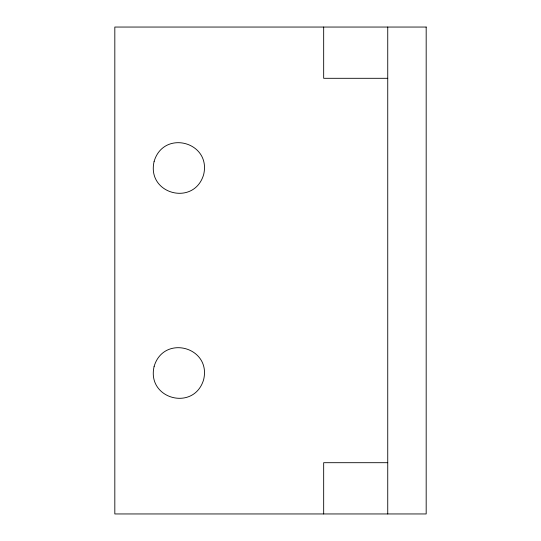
<?xml version="1.0" encoding="UTF-8"?>
<svg xmlns="http://www.w3.org/2000/svg" width="541" height="541" viewBox="0 0 541 541"><rect width="100%" height="100%" fill="white"/><g stroke="black" fill="none" stroke-linecap="round" stroke-linejoin="round"><path stroke-width="0.81" d="M387.741 78.303L323.674 78.303L323.674 27.05M387.741 462.697L323.674 462.697L323.674 513.95M387.741 27.05L387.741 513.95M154.131 161.36C146.313 194.063 194.063 206.858 203.639 174.628C211.463 141.931 163.707 129.13 154.131 161.36M154.131 366.372C146.313 399.069 194.063 411.87 203.639 379.64C211.463 346.937 163.707 334.142 154.131 366.372M426.18 27.05L114.82 27.05L114.82 513.95L426.18 513.95L426.18 27.05"/></g></svg>
